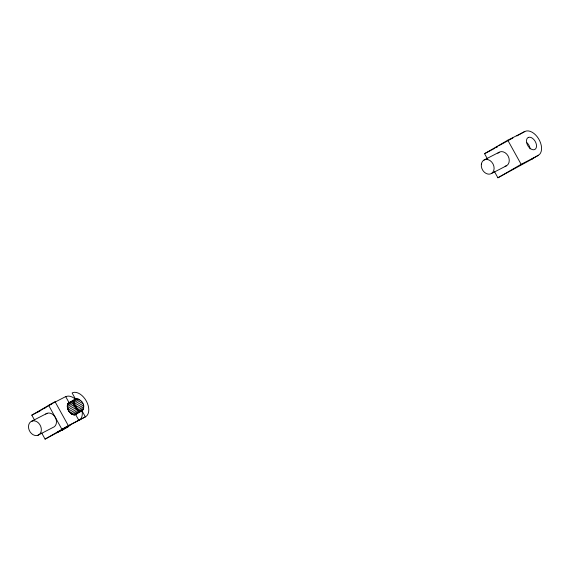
<?xml version="1.0" encoding="UTF-8"?>
<svg xmlns="http://www.w3.org/2000/svg" width="570" height="570" viewBox="0 0 570 570"><rect width="100%" height="100%" fill="white"/><g stroke="black" fill="none" stroke-linecap="round" stroke-linejoin="round"><path stroke-width="0.85" d="M75.489 414.625C69.355 416.371 63.405 403.795 70.673 402.199M73.715 403.061C73.58 394.369 84.538 400.952 83.726 406.716C83.861 415.409 72.903 408.825 73.715 403.061L67.331 406.759M68.571 402.933C65.593 407.222 69.483 413.977 74.342 414.789M63.256 429.424L45.094 439.114L41.66 432.929M70.217 425.27L62.13 430.343M533.185 158.097L531.789 159.244L539.576 154.392A13.701 8.507 59.9 0 0 538.515 138.645A13.701 8.507 59.9 0 0 525.248 131.321L507.777 140.206L484.543 153.679L487.564 159.123M76.437 414.048L75.326 414.725L82.65 410.443M34.378 419.784L31.806 415.145L55.041 401.672L68.322 425.64L85.365 416.87L61.945 429.345L48.657 405.377L53.302 402.983M37.014 412.466L43.398 408.761M52.362 403.567L44.147 408.334L45.771 407.543M497.631 146.426L496.142 147.295L497.717 146.483M499.128 145.564L512.907 137.983M492.117 149.782L494.959 148.136M496.377 147.309L497.795 146.49M519.135 134.727L524.813 131.435M68.407 403.033L75.732 398.751M72.739 400.995L76.886 398.594M67.723 403.988L74.107 400.29M73.331 401.665L78.161 398.857M67.36 405.263L73.744 401.558M79.479 399.541L73.259 403.14L76.558 407.066L77.513 410.322L83.726 406.716M73.095 403.239L74.356 404.28L80.74 400.582M67.645 408.384L74.029 404.686M74.356 404.28L75.482 405.619L81.866 401.921M68.279 410.022L74.663 406.317M83.412 405.092L77.028 408.797L76.394 407.158L82.778 403.46M69.191 411.561L75.575 407.856M70.317 412.894L76.701 409.196M71.585 413.941L77.962 410.236M78.175 411.419L83.697 408.22M72.896 414.618L79.28 410.92M79.878 411.49L83.334 409.488M74.171 414.889L80.555 411.184M45.094 439.114L68.322 425.64M67.139 426.666L56.687 432.73L68.521 426.638M494.454 171.563L497.902 177.783L521.137 164.31L538.173 155.539M31.941 421.095L30.566 421.871A7.709 6.042 62.8 0 0 29.227 430.257L30.189 432.024A7.709 6.042 62.8 0 0 37.898 435.288L54.414 426.709A7.709 6.042 62.8 0 0 55.76 418.323L54.791 416.556A7.709 6.042 62.8 0 0 47.089 413.3L31.941 421.095A7.709 6.042 62.8 0 1 39.651 424.351L40.613 426.118A7.709 6.042 62.8 0 1 39.273 434.504L37.898 435.288M45.714 414.077L47.089 413.3M516.847 135.952L518.429 135.14M484.543 153.679L491.361 150.174M483.959 160.049L499.106 152.254M491.433 173.529L506.58 165.735M53.858 402.698L65.693 396.606L69.041 402.641M31.806 415.145L39.957 410.956M531.789 159.244L497.902 177.783M69.968 402.313L68.899 402.662A6.854 4.254 59.9 0 0 67.296 405.904L67.424 407.472A6.854 4.254 59.9 0 0 69.661 412.181L70.858 413.4A6.854 4.254 59.9 0 0 74.691 414.875L75.767 414.525A6.854 4.254 59.9 0 0 76.601 413.77M69.355 402.456L70.502 402.292M75.482 405.619L76.394 407.158M507.777 140.206L521.137 164.31M75.425 398.943L72.133 393.008L73.181 392.488A13.701 8.507 59.9 0 1 86.334 401.073A13.701 8.507 59.9 0 1 86.248 416.299L85.308 416.77L82.016 410.835M75.632 414.532L78.974 420.575M497.881 153.266A7.709 6.042 62.8 0 1 508.07 155.959A7.709 6.042 62.8 0 1 505.098 166.29M527.036 142.799A6.854 4.254 59.9 0 1 530.1 148.905M73.808 403.788A6.854 4.254 59.9 0 1 76.779 408.07M65.742 396.713A13.587 8.436 59.9 0 1 75.539 399.306M82.123 411.191A13.587 8.436 59.9 0 1 78.916 420.475M528.433 137.377L527.499 137.99A6.854 4.254 59.9 0 0 527.934 145.82A6.854 4.254 59.9 0 0 534.56 149.597L535.486 148.984A6.854 4.254 59.9 0 0 535.059 141.153A6.854 4.254 59.9 0 0 528.433 137.377M481.358 164.167A7.709 6.042 62.8 0 0 489.951 174.085A7.709 6.042 62.8 0 0 491.775 162.115A7.709 6.042 62.8 0 0 481.358 164.167"/></g></svg>
